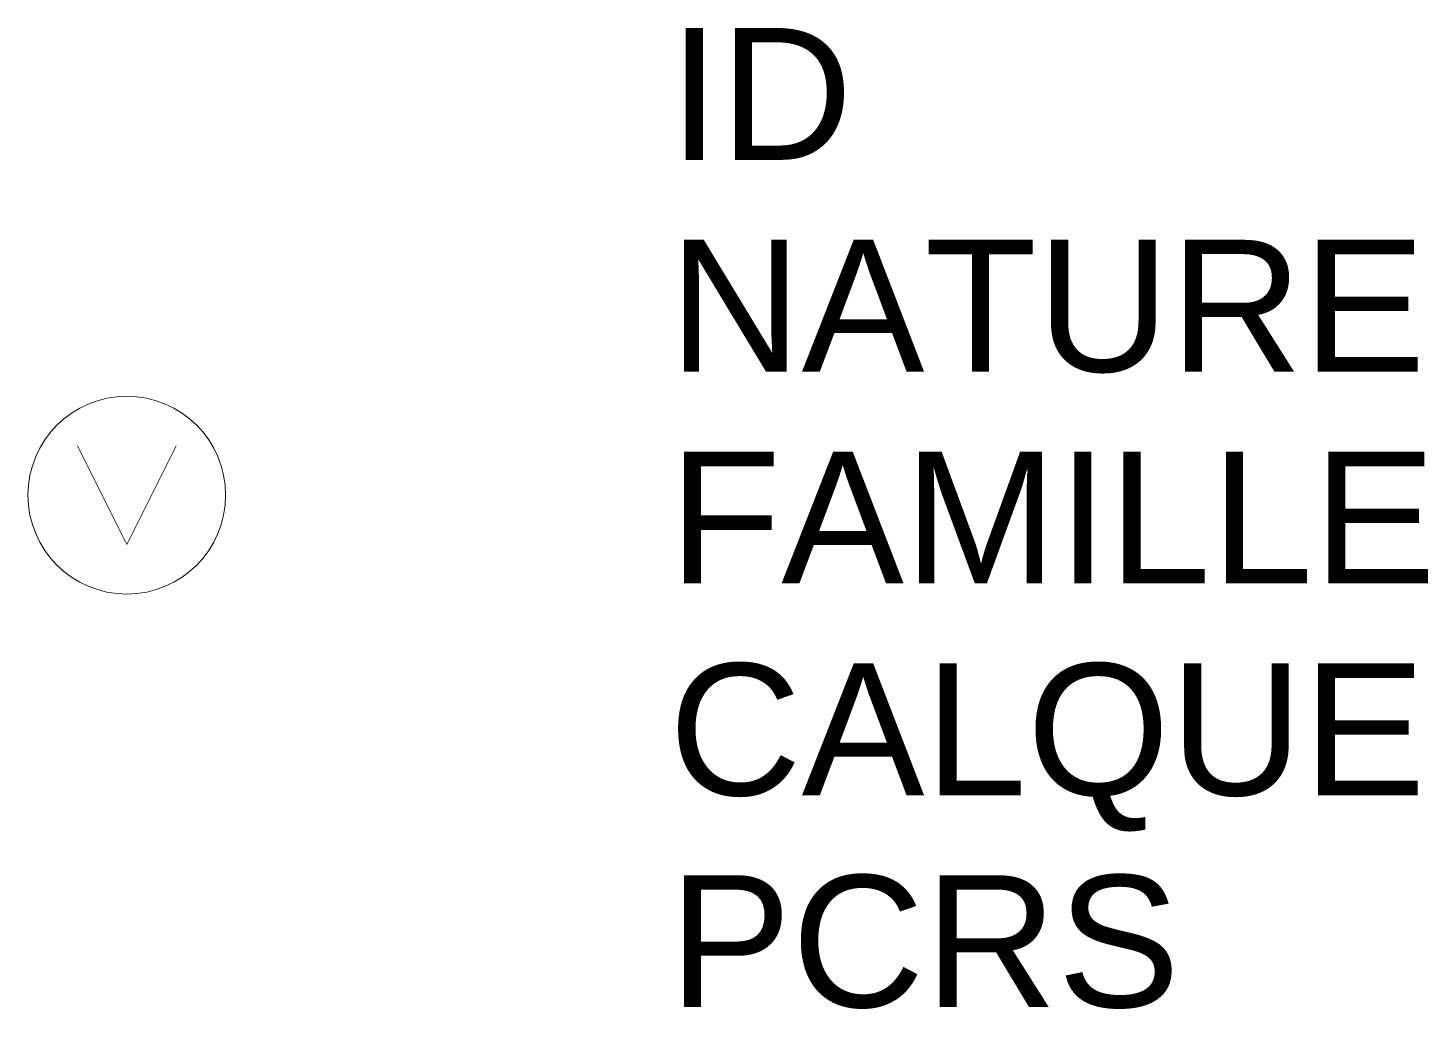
# Model space of a CAD drawing. Header units: metres. Extents: x 3121.9 to 3124.02, y 1778.09 to 1779.57.
import ezdxf

# ---------------------------------------------------------------- set-up
doc = ezdxf.new("R2010")
doc.units = ezdxf.units.M
doc.linetypes.add('Socle_Continu', pattern=[2.5, 2.5, 0])
doc.layers.add('MOBUR_SCS', color=251, linetype='Socle_Continu', lineweight=13)
doc.styles.get("Standard").update_dxf_attribs({"font": 'arial.ttf'})

msp = doc.modelspace()

# ---------------------------------------------------------------- linework, layer by layer
at = {"layer": 'MOBUR_SCS', "linetype": 'Socle_Continu'}
for p, q in [((3121.9742, 1778.9407), (3122.0492, 1778.7907)), ((3122.0492, 1778.7907), (3122.1242, 1778.9407))]:
    msp.add_line(p, q, dxfattribs=at)
msp.add_circle((3122.0492, 1778.8657), 0.15, dxfattribs=at)

# ---------------------------------------------------------------- texts
at = {"layer": 'MOBUR_SCS', "linetype": 'Socle_Continu', "flags": 9}
for tag, p, s in [('ID', (3122.8718, 1779.3743), 'NP_0931'), ('NATURE', (3122.8718, 1779.053), 'Borne de voirie escamotable'), ('FAMILLE', (3122.8718, 1778.7317), 'Mobilier urbain'), ('CALQUE', (3122.8718, 1778.4104), 'MOBUR_SCS'), ('PCRS', (3122.8718, 1778.0891), 'HabillageSymbole')]:
    msp.add_attdef(tag, p, s, height=0.2, dxfattribs=at)

doc.saveas('drawing.dxf')
